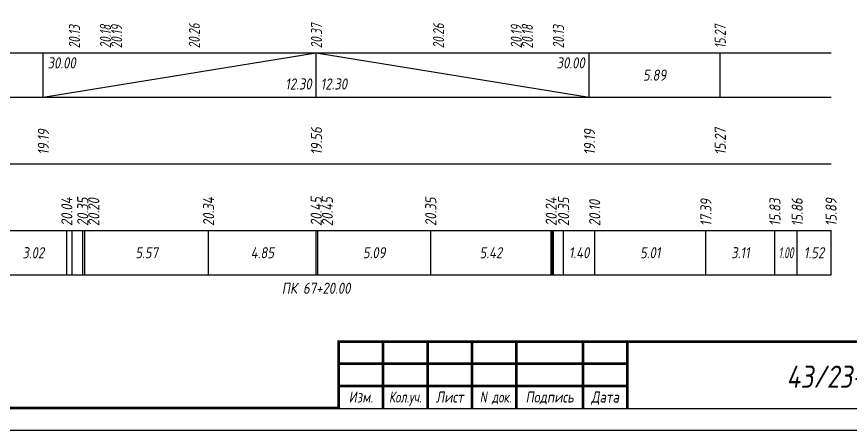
# Model space of a CAD drawing. Extents: x -717 to 1451, y -133302 to 233.
# Drawn here: x 127.4 to 315.2, y -105672.4 to -105579.3 of the extents above; entities that cross this region are included whole.
import ezdxf
from ezdxf.enums import TextEntityAlignment as Align

# ---------------------------------------------------------------- set-up
doc = ezdxf.new("R2010")
doc.units = 0
for name, color, linetype in [('Зарамочное оформление', 7, 'Continuous'), ('Код_510', 7, 'Continuous'), ('Код_514', 1, 'Continuous'), ('Код_516', 1, 'Continuous'), ('Подписи поперечников', 7, 'Continuous'), ('Таблица', 7, 'Continuous')]:
    doc.layers.add(name, color=color, linetype=linetype)
doc.styles.add('М', font='romand.shx', dxfattribs={"width": 0.8, "oblique": 10, "height": 2.5})

# ---------------------------------------------------------------- blocks, each defined once
blk = doc.blocks.new('Штамп')
at = {"linetype": 'Continuous'}
blk.add_wipeout([(199.95, -411.25), (384.95, -411.25), (384.95, -426.25), (199.95, -426.25)], dxfattribs=at).dxf.layer = 'Зарамочное оформление'
at = {"layer": 'Зарамочное оформление', "linetype": 'Continuous', "lineweight": -3, "const_width": 0.6, "flags": 128}
for points in [[(199.95, -426.25), (199.95, -411.25), (384.95, -411.25)], [(209.95, -411.25), (209.95, -426.25)], [(219.95, -411.25), (219.95, -426.25)], [(229.95, -411.25), (229.95, -426.25)], [(239.95, -411.25), (239.95, -426.25)], [(254.95, -411.25), (254.95, -426.25)], [(264.95, -411.25), (264.95, -426.25)], [(374.95, -411.25), (374.95, -426.25)], [(199.95, -416.25), (264.95, -416.25)], [(374.95, -418.25), (384.95, -418.25)], [(199.95, -421.25), (264.95, -421.25)]]:
    blk.add_lwpolyline(points, dxfattribs=at)
at = {"linetype": 'Continuous', "insert": (319.95, -419.17), "char_height": 5, "width": 110, "attachment_point": 5, "style": 'М'}
blk.add_mtext('{\\Q10;\\W0.8;43/23-Р-ЗП2-1}', dxfattribs=at)
at = {"layer": 'Зарамочное оформление', "linetype": 'Continuous', "style": 'М', "oblique": 10}
for s, width, p in [('Лист', 0.8, (379.95, -414.66)), ('Изм.', 0.8, (204.95, -423.75)), ('Кол.уч.', 0.7, (214.95, -423.75)), ('Лист', 0.8, (224.95, -423.75)), ('N док.', 0.7, (235.28, -423.75)), ('Подпись', 0.8, (247.45, -423.75)), ('Дата', 0.8, (259.95, -423.75))]:
    blk.add_text(s, height=2.5, dxfattribs=dict(at, width=width)).set_placement(p, align=Align.MIDDLE_CENTER)
blk = doc.blocks.new('шифр')
blk.add_blockref('Штамп', (0, -105301))

msp = doc.modelspace()

# ---------------------------------------------------------------- linework, layer by layer
at = {"flags": 128}
msp.add_lwpolyline([(-30.054, -105672.421), (389.946, -105672.421), (389.946, -105375.421), (-30.054, -105375.421)], close=True, dxfattribs=at)
at = {"const_width": 0.6, "flags": 128}
msp.add_lwpolyline([(-10.054, -105667.421), (384.946, -105667.421), (384.946, -105380.421), (-10.054, -105380.421)], close=True, dxfattribs=at)
at = {"layer": 'Код_510'}
for p, q in [((138.732, -105637.421), (138.732, -105627.421)), ((139.919, -105637.421), (139.919, -105627.421)), ((142.301, -105637.421), (142.301, -105627.421)), ((142.801, -105637.421), (142.801, -105627.421)), ((170.649, -105637.421), (170.649, -105627.421)), ((194.883, -105637.421), (194.883, -105627.421)), ((195.224, -105637.421), (195.224, -105627.421)), ((220.672, -105637.421), (220.672, -105627.421)), ((247.794, -105637.421), (247.794, -105627.421)), ((248.123, -105637.421), (248.123, -105627.421)), ((248.294, -105637.421), (248.294, -105627.421)), ((250.589, -105637.421), (250.589, -105627.421)), ((257.591, -105637.421), (257.591, -105627.421)), ((282.643, -105637.421), (282.643, -105627.421)), ((298.189, -105637.421), (298.189, -105627.421)), ((303.197, -105637.421), (303.197, -105627.421)), ((310.821, -105637.421), (310.821, -105627.421))]:
    msp.add_line(p, q, dxfattribs=at)
at = {"layer": 'Код_516'}
for p, q in [((133.385, -105597.421), (133.385, -105587.421)), ((133.385, -105597.421), (194.883, -105587.421)), ((194.883, -105597.421), (194.883, -105587.421)), ((194.883, -105587.421), (256.38, -105597.421)), ((256.38, -105597.421), (256.38, -105587.421)), ((285.821, -105597.421), (285.821, -105587.421))]:
    msp.add_line(p, q, dxfattribs=at)
at = {"layer": 'Таблица'}
for p, q in [((80, -105587.421), (310.875, -105587.421)), ((79.946, -105597.421), (310.821, -105597.421)), ((79.946, -105612.421), (310.821, -105612.421)), ((79.946, -105627.421), (310.821, -105627.421)), ((79.946, -105637.421), (310.821, -105637.421))]:
    msp.add_line(p, q, dxfattribs=at)

# ---------------------------------------------------------------- texts
at = {"layer": 'Код_510', "style": 'М', "oblique": 10, "width": 0.8}
for s, p in [('20.04', (138.732, -105626.421)), ('20.35', (142.301, -105626.421)), ('20.20', (144.801, -105626.421)), ('20.34', (170.649, -105626.421)), ('20.45', (194.883, -105626.421)), ('20.45', (197.383, -105626.421)), ('20.35', (220.672, -105626.421)), ('20.24', (247.794, -105626.421)), ('20.35', (250.589, -105626.421)), ('20.10', (257.591, -105626.421)), ('17.39', (282.643, -105626.421)), ('15.83', (298.189, -105626.421)), ('15.86', (303.197, -105626.421)), ('15.89', (310.821, -105626.421))]:
    msp.add_text(s, height=2.5, rotation=90, dxfattribs=at).set_placement(p, align=Align.MIDDLE_LEFT)
at = {"layer": 'Код_510', "style": 'М', "oblique": 10}
for s, width, p in [('3.02', 0.8, (131.191, -105632.421)), ('5.57', 0.8, (156.725, -105632.421)), ('4.85', 0.8, (182.766, -105632.421)), ('5.09', 0.8, (207.948, -105632.421)), ('5.42', 0.8, (234.233, -105632.421)), ('1.40', 0.8, (254.09, -105632.421)), ('5.01', 0.8, (270.117, -105632.421)), ('3.11', 0.8, (290.416, -105632.421)), ('1.00', 0.6, (300.693, -105632.421)), ('1.52', 0.8, (307.009, -105632.421))]:
    msp.add_text(s, height=2.5, dxfattribs=dict(at, width=width)).set_placement(p, align=Align.MIDDLE_CENTER)
at = {"layer": 'Код_514', "style": 'М', "oblique": 10, "width": 0.7}
for s, p in [('20.13', (140.437, -105586.382)), ('20.18', (147.437, -105586.382)), ('20.19', (149.937, -105586.382)), ('20.26', (167.437, -105586.382)), ('20.37', (194.937, -105586.382)), ('20.26', (222.437, -105586.382)), ('20.19', (239.937, -105586.382)), ('20.18', (242.437, -105586.382)), ('20.13', (249.437, -105586.382)), ('15.27', (285.875, -105586.382))]:
    msp.add_text(s, height=2.5, rotation=90, dxfattribs=at).set_placement(p, align=Align.MIDDLE_LEFT)
at = {"layer": 'Код_516', "style": 'М', "oblique": 10, "width": 0.8}
msp.add_text('30.00', height=2.5, dxfattribs=at).set_placement((134.385, -105588.421), align=Align.TOP_LEFT)
msp.add_text('30.00', height=2.5, dxfattribs=at).set_placement((255.38, -105588.421), align=Align.TOP_RIGHT)
msp.add_text('5.89', height=2.5, dxfattribs=at).set_placement((271.1, -105592.421), align=Align.MIDDLE_CENTER)
msp.add_text('12.30', height=2.5, dxfattribs=at).set_placement((193.883, -105596.421), align=Align.BOTTOM_RIGHT)
msp.add_text('12.30', height=2.5, dxfattribs=at).set_placement((195.883, -105596.421), align=Align.BOTTOM_LEFT)
for s, p in [('19.19', (133.44, -105610.371)), ('19.56', (194.937, -105610.371)), ('19.19', (256.434, -105610.371)), ('15.27', (285.875, -105610.371))]:
    msp.add_text(s, height=2.5, rotation=90, dxfattribs=at).set_placement(p, align=Align.MIDDLE_LEFT)
at = {"layer": 'Подписи поперечников', "style": 'М', "oblique": 10, "width": 0.8}
msp.add_text('ПК 67+20.00', height=2.5, dxfattribs=at).set_placement((194.883, -105642.421), align=Align.BOTTOM_CENTER)

# ---------------------------------------------------------------- next in the draw order: block references
msp.add_blockref('шифр', (0, 59.829))

doc.saveas('drawing.dxf')
